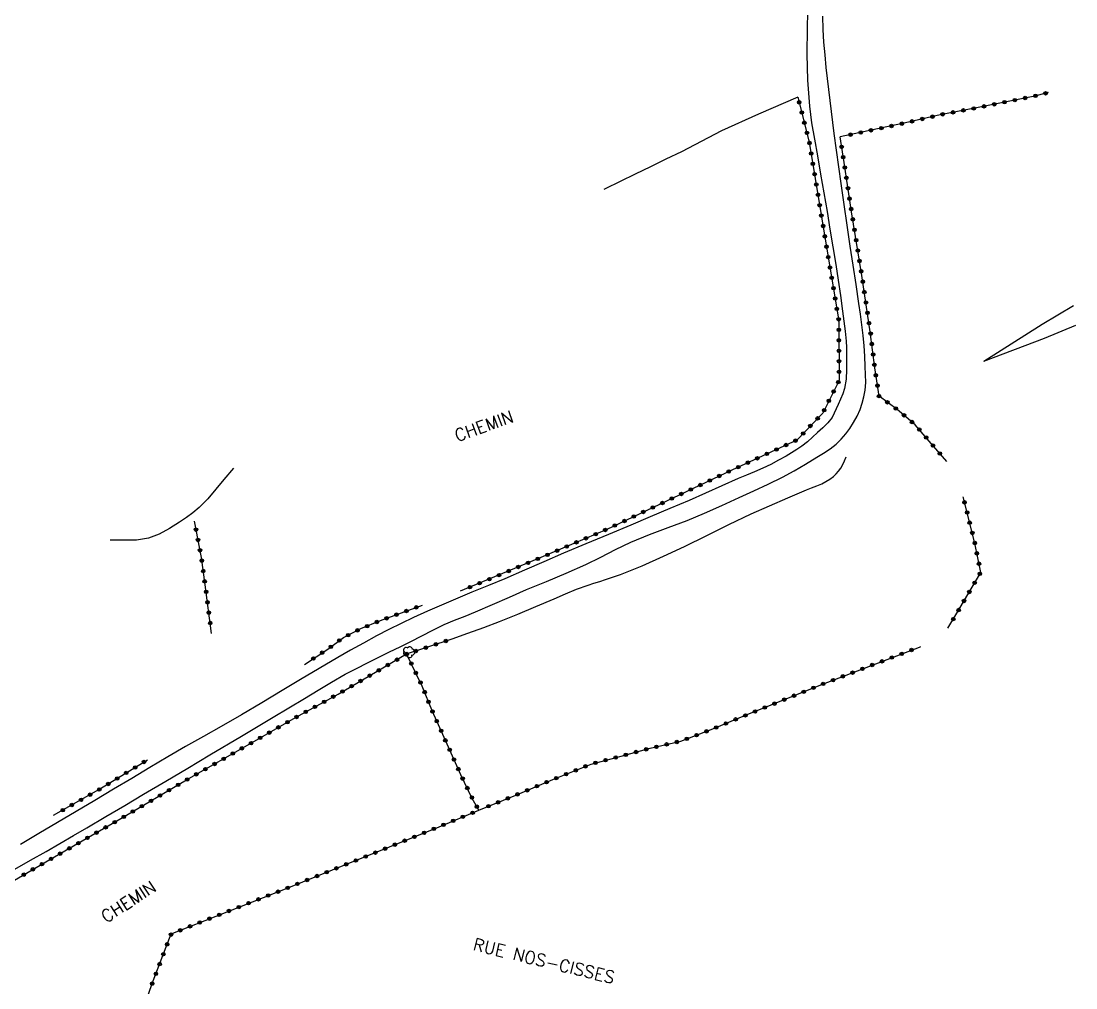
# Model space of a CAD drawing. Header units: millimetres. Extents: x 216000 to 217000, y 109000 to 110001.
# Drawn here: x 216655.4 to 216806.1, y 109461.8 to 109599.8 of the extents above; entities that cross this region are included whole.
import ezdxf

# ---------------------------------------------------------------- set-up
doc = ezdxf.new("R2010")
doc.units = ezdxf.units.MM
doc.layers.get('0').update_dxf_attribs({"linetype": 'CONTINUOUS'})
for name, color, linetype in [('W0071', 7, 'CONTINUOUS'), ('W0211', 2, 'CONTINUOUS'), ('W0214', 2, 'CONTINUOUS'), ('W0300', 7, 'CONTINUOUS'), ('W0322', 7, 'CONTINUOUS'), ('W0323', 7, 'CONTINUOUS'), ('W0330', 7, 'CONTINUOUS'), ('W0989', 7, 'CONTINUOUS')]:
    doc.layers.add(name, color=color, linetype=linetype)
doc.styles.get("Standard").update_dxf_attribs({"font": 'romans.shx', "width": 0.85})

# ---------------------------------------------------------------- blocks, each defined once
blk = doc.blocks.new('T300')
for p, q in [((-0.8, 0.51), (-0.86, 0.34)), ((-0.86, 0.34), (-0.86, 0.17)), ((-0.86, 0.17), (-0.74, 0.06)), ((-0.69, 0.63), (-0.8, 0.51)), ((-0.8, -0.06), (-0.74, 0.06)), ((-0.74, 0.06), (-0.69, 0.11)), ((-0.57, 0.69), (-0.69, 0.63)), ((-0.46, 0.69), (-0.57, 0.69)), ((-0.29, 0.63), (-0.46, 0.69)), ((-0.29, 0.63), (-0.17, 0.74)), ((-0.23, 0.57), (-0.29, 0.63)), ((-0.17, 0.74), (-0.06, 0.8)), ((-0.06, 0.8), (0.06, 0.8)), ((0.06, 0.8), (0.23, 0.74)), ((0.23, 0.74), (0.34, 0.63)), ((0.34, 0.63), (0.4, 0.51)), ((0.46, 0.46), (0.34, 0.46)), ((0.4, 0.51), (0.4, 0.46)), ((0.57, 0.4), (0.46, 0.46)), ((0.57, 0.4), (0.69, 0.29)), ((0.69, 0.29), (0.74, 0.17)), ((0.74, 0.06), (0.69, -0.17)), ((0.74, 0.17), (0.74, 0.06)), ((-0.8, -0.17), (-0.8, -0.06)), ((-0.8, -0.23), (-0.8, -0.17)), ((-0.74, -0.34), (-0.8, -0.23)), ((-0.69, -0.4), (-0.74, -0.34)), ((-0.51, -0.46), (-0.69, -0.4)), ((-0.4, -0.46), (-0.51, -0.46)), ((-0.4, -0.46), (-0.34, -0.46)), ((-0.34, -0.46), (-0.34, -0.4)), ((-0.34, -0.51), (-0.34, -0.46)), ((-0.29, -0.63), (-0.34, -0.51)), ((-0.17, -0.74), (-0.29, -0.63)), ((-0.06, -0.8), (-0.17, -0.74)), ((0.06, -0.8), (-0.06, -0.8)), ((0.17, -0.74), (0.06, -0.8)), ((0.23, -0.69), (0.17, -0.74)), ((0.29, -0.46), (0.23, -0.46)), ((0.29, -0.63), (0.23, -0.69)), ((0.46, -0.4), (0.29, -0.46)), ((0.34, -0.51), (0.29, -0.63)), ((0.34, -0.51), (0.34, -0.46)), ((0.57, -0.34), (0.46, -0.4)), ((0.63, -0.29), (0.57, -0.34)), ((0.69, -0.17), (0.63, -0.29))]:
    blk.add_line(p, q)
blk = doc.blocks.new('t322o')
at = {"color": 0, "linetype": 'Continuous'}
for radius in [0.25, 0.15]:
    blk.add_circle((0, 0), radius, dxfattribs=at)
blk = doc.blocks.new('t323o')
at = {"color": 0, "linetype": 'Continuous'}
for radius in [0.25, 0.15]:
    blk.add_circle((0, 0), radius, dxfattribs=at)

msp = doc.modelspace()

# ---------------------------------------------------------------- linework, layer by layer
at = {"layer": 'W0071'}
for points in [[(216767.72, 109601.09), (216767.68, 109598.82), (216767.66, 109595.1), (216767.73, 109591.37), (216768, 109587.66), (216768.33, 109585.3), (216768.74, 109582.95), (216769.16, 109580.6), (216769.61, 109577.95), (216770.07, 109575.29), (216770.53, 109572.64), (216770.95, 109570.11), (216771.37, 109567.59), (216771.78, 109565.06), (216772.12, 109562.84), (216772.44, 109560.62), (216772.75, 109558.39), (216772.94, 109556.97), (216773.12, 109555.55), (216773.25, 109554.13), (216773.29, 109553.23), (216773.31, 109552.33), (216773.31, 109551.43), (216773.31, 109550.06), (216773.27, 109548.69), (216773.04, 109547.36), (216772.77, 109546.59), (216772.44, 109545.84), (216772.1, 109545.09), (216771.83, 109544.46), (216771.56, 109543.83), (216771.24, 109543.23), (216770.63, 109542.46), (216769.92, 109541.76), (216769.18, 109541.09), (216768.46, 109540.4), (216767.72, 109539.73), (216766.94, 109539.11), (216766.21, 109538.62), (216765.46, 109538.15), (216764.7, 109537.71), (216763.61, 109537.1), (216762.49, 109536.52), (216761.36, 109535.97), (216760.19, 109535.45), (216759.01, 109534.97), (216757.82, 109534.48), (216755.49, 109533.46), (216753.16, 109532.41), (216750.83, 109531.37)], [(216654.55, 109478.71), (216656.79, 109479.98), (216659.02, 109481.25), (216660.96, 109482.38), (216662.9, 109483.51), (216664.83, 109484.64), (216667.53, 109486.23), (216670.23, 109487.83), (216672.93, 109489.43), (216676.08, 109491.29), (216679.24, 109493.15), (216682.39, 109495.02), (216686.9, 109497.71), (216691.41, 109500.41), (216695.92, 109503.1), (216697.85, 109504.27), (216699.77, 109505.44), (216701.73, 109506.56), (216703.32, 109507.39), (216704.92, 109508.19), (216706.53, 109508.98), (216708.04, 109509.73), (216709.56, 109510.47), (216711.07, 109511.21), (216712.66, 109512.03), (216714.24, 109512.85), (216715.85, 109513.63), (216717.33, 109514.26), (216718.83, 109514.86), (216720.33, 109515.47), (216722.77, 109516.51), (216725.2, 109517.57), (216727.62, 109518.63), (216730.45, 109519.81), (216733.27, 109520.99), (216736.08, 109522.23), (216738.21, 109523.28), (216740.34, 109524.37), (216742.49, 109525.4), (216745.16, 109526.49), (216747.86, 109527.49), (216750.55, 109528.52), (216753.05, 109529.57), (216755.52, 109530.66), (216757.99, 109531.77), (216760.06, 109532.72), (216762.12, 109533.68), (216764.15, 109534.71), (216765.82, 109535.61), (216767.47, 109536.55), (216769.08, 109537.54), (216770.04, 109538.12), (216770.98, 109538.72), (216771.85, 109539.4), (216772.55, 109540.1), (216773.19, 109540.86), (216773.78, 109541.66), (216774.33, 109542.51), (216774.83, 109543.41), (216775.24, 109544.34), (216775.56, 109545.24), (216775.8, 109546.18), (216775.97, 109547.12), (216776.05, 109548.23), (216776.02, 109549.35), (216775.97, 109550.48), (216775.91, 109551.95), (216775.82, 109553.43), (216775.69, 109554.9), (216775.51, 109556.43), (216775.29, 109557.96), (216775.07, 109559.48), (216774.67, 109562.22), (216774.25, 109564.95), (216773.83, 109567.69), (216773.4, 109570.67), (216772.97, 109573.65), (216772.55, 109576.63), (216772.21, 109579.01), (216771.88, 109581.39), (216771.56, 109583.77), (216771.15, 109586.9), (216770.76, 109590.03), (216770.42, 109593.17), (216770.25, 109594.98), (216770.09, 109596.79), (216769.98, 109598.6), (216769.93, 109600.52)], [(216750.83, 109531.37), (216748.06, 109530.2), (216745.28, 109529.03), (216742.5, 109527.86), (216739.3, 109526.52), (216736.1, 109525.18), (216732.9, 109523.83), (216730.1, 109522.62), (216727.3, 109521.4), (216724.5, 109520.19), (216722.16, 109519.22), (216719.81, 109518.25), (216717.47, 109517.27), (216715.46, 109516.42), (216713.46, 109515.56), (216711.48, 109514.66), (216709.7, 109513.81), (216707.94, 109512.93), (216706.2, 109512.02), (216704.34, 109511.01), (216702.49, 109509.98), (216700.65, 109508.92), (216697.99, 109507.37), (216695.34, 109505.79), (216692.69, 109504.21), (216689.79, 109502.49), (216686.9, 109500.77), (216683.99, 109499.07), (216681.46, 109497.64), (216678.92, 109496.22), (216676.4, 109494.78), (216673.8, 109493.24), (216671.22, 109491.68), (216668.63, 109490.12), (216665.96, 109488.54), (216663.28, 109486.96), (216660.61, 109485.39), (216657.98, 109483.83), (216655.35, 109482.26)]]:
    msp.add_lwpolyline(points, dxfattribs=at)
at = {"layer": 'W0211'}
for points in [[(216792.93, 109551.27), (216801.6, 109554.54), (216806.07, 109556.4)], [(216716.99, 109511.59), (216719.24, 109512.4), (216721.49, 109513.21), (216723.73, 109514.06), (216726.35, 109515.13), (216728.95, 109516.24), (216731.55, 109517.34), (216733.16, 109518.01), (216734.76, 109518.68), (216736.39, 109519.29), (216737.23, 109519.55), (216738.07, 109519.8), (216738.9, 109520.07), (216739.61, 109520.3), (216740.31, 109520.55), (216741.01, 109520.81), (216744.11, 109522.05), (216747.16, 109523.41), (216750.19, 109524.81), (216753.36, 109526.34), (216756.51, 109527.91), (216759.68, 109529.44), (216762.31, 109530.61), (216764.95, 109531.76), (216767.58, 109532.9), (216768.33, 109533.17), (216769.08, 109533.44), (216769.8, 109533.76), (216770.37, 109534.07), (216770.92, 109534.41), (216771.43, 109534.8), (216771.81, 109535.16), (216772.16, 109535.55), (216772.48, 109535.97), (216772.77, 109536.49), (216773.01, 109537.04), (216773.26, 109537.6)]]:
    msp.add_lwpolyline(points, dxfattribs=at)
at = {"layer": 'W0214'}
msp.add_lwpolyline([(216792.93, 109551.27), (216801.23, 109556.52), (216805.74, 109559.2)], dxfattribs=at)
at = {"layer": 'W0322'}
for points in [[(216695.92, 109507.96), (216699.21, 109510.15), (216701.48, 109511.8), (216703.97, 109513.06), (216706.75, 109514.21), (216712.76, 109516.43)], [(216633.94, 109464.82), (216639.6, 109468.23), (216643.52, 109470.76), (216649.97, 109474.55), (216659.55, 109480.09), (216669.69, 109485.94), (216679.03, 109491.45), (216688.41, 109496.79), (216694.62, 109500.37), (216700.7, 109503.72), (216707.11, 109507.45), (216710.49, 109509.45), (216716.99, 109511.59)], [(216660.07, 109486.41), (216666.55, 109490.07), (216673.49, 109494.34)]]:
    msp.add_lwpolyline(points, dxfattribs=at)
at = {"layer": 'W0323'}
for points in [[(216766.36, 109588.96), (216767.99, 109582.54), (216770.51, 109567.24), (216772.21, 109557.04), (216772.25, 109548.48), (216769.91, 109543.85), (216766.21, 109539.99), (216757.02, 109535.75), (216739.07, 109527.24), (216729.65, 109523.21), (216718.14, 109518.4)], [(216802.13, 109589.6), (216800.18, 109589.12), (216791.88, 109587.42), (216786.66, 109586.44), (216781.74, 109585.28), (216772.4, 109583.29)], [(216787.62, 109536.95), (216785.42, 109539.51), (216783.11, 109542.17), (216780.53, 109544.37), (216777.95, 109546.27), (216777.34, 109550.32), (216776.71, 109555.46), (216775.51, 109563.47), (216774.03, 109572.59), (216772.95, 109579.64), (216772.4, 109583.29)], [(216787.79, 109513.13), (216788.92, 109515.03), (216792.47, 109521.09), (216791.64, 109525.25), (216789.96, 109531.9)], [(216682.64, 109512.37), (216681.72, 109519.31), (216681.17, 109523.23), (216680.17, 109528.41)], [(216672.68, 109458.11), (216674.14, 109462.37), (216675.67, 109466.37), (216676.87, 109469.48), (216681.7, 109471.4), (216693.43, 109476.02), (216704.36, 109480.41), (216715.11, 109484.78), (216720.78, 109487.13), (216719.87, 109488.83), (216718.24, 109492.19), (216716.26, 109496.58), (216714.17, 109501.24), (216712.72, 109504.86), (216710.49, 109509.45)], [(216720.78, 109487.13), (216726.07, 109489.28), (216731.36, 109491.52), (216736.86, 109493.73), (216741.12, 109494.87), (216745.27, 109495.98), (216749.66, 109497.01), (216754.24, 109498.75), (216759.14, 109500.79), (216769.65, 109505.05), (216783.72, 109510.44), (216783.91, 109510.52)]]:
    msp.add_lwpolyline(points, dxfattribs=at)
at = {"layer": 'W0330'}
for points in [[(216766.36, 109588.96), (216760.76, 109586.51), (216755.44, 109584.13), (216749.72, 109581.17), (216747.52, 109580.1), (216745.33, 109579.02), (216743.14, 109577.95), (216741, 109576.91), (216738.86, 109575.89), (216738.63, 109575.78)], [(216685.75, 109535.96), (216684.36, 109534.34), (216683.24, 109532.98), (216682.1, 109531.62), (216680.87, 109530.37), (216679.97, 109529.62), (216679.03, 109528.92), (216678.06, 109528.26), (216676.64, 109527.36), (216675.16, 109526.55), (216673.62, 109525.96), (216671.91, 109525.7), (216670.14, 109525.68), (216668.36, 109525.69), (216668.13, 109525.69)]]:
    msp.add_lwpolyline(points, dxfattribs=at)

# ---------------------------------------------------------------- block references
at = {"layer": 'W0300', "rotation": 359.9999899820874}
msp.add_blockref('T300', (216710.9, 109509.69), dxfattribs=at)
at = {"layer": 'W0322'}
for p, rotation in [((216709.05, 109515.06), 20.29458483963058), ((216710.45, 109515.58), 20.29458483963058), ((216711.86, 109516.1), 20.29458483963058), ((216704.85, 109513.42), 22.50252185393993), ((216706.24, 109514), 22.50252185393993), ((216707.64, 109514.54), 20.29458483963058), ((216702.14, 109512.14), 26.70300222540951), ((216703.48, 109512.81), 26.70300222540951), ((216699.66, 109510.47), 36.05290090845529), ((216700.87, 109511.36), 36.05290090845529), ((216713.23, 109510.35), 18.21780002339901), ((216714.65, 109510.82), 18.21780002339901), ((216716.08, 109511.29), 18.21780002339901), ((216697.17, 109508.79), 33.67801287026552), ((216698.42, 109509.62), 33.67801287026552), ((216710.39, 109509.39), 30.73345317113603), ((216711.8, 109509.88), 18.21780002339901), ((216707.81, 109507.86), 30.73345317113603), ((216709.1, 109508.63), 30.73345317113603), ((216705.22, 109506.35), 30.14418525870951), ((216706.52, 109507.1), 30.14418525870951), ((216702.63, 109504.84), 30.14418525870951), ((216703.92, 109505.59), 30.14418525870951), ((216700.02, 109503.35), 28.84370821295771), ((216701.33, 109504.09), 30.14418525870951), ((216696.08, 109501.18), 28.84370821295771), ((216697.4, 109501.9), 28.84370821295771), ((216698.71, 109502.62), 28.84370821295771), ((216693.47, 109499.71), 29.95818927404028), ((216694.77, 109500.45), 28.84370821295771), ((216690.87, 109498.21), 29.95818927404028), ((216692.17, 109498.96), 29.95818927404028), ((216688.27, 109496.71), 29.67908461077606), ((216689.57, 109497.46), 29.95818927404028), ((216685.66, 109495.23), 29.67908461077606), ((216686.96, 109495.97), 29.67908461077606), ((216672.99, 109494.03), 31.61026673047509), ((216683.06, 109493.74), 29.67908461077606), ((216684.36, 109494.48), 29.67908461077606), ((216670.43, 109492.46), 31.61026673047509), ((216671.71, 109493.24), 31.61026673047509), ((216680.45, 109492.26), 29.67908461077606), ((216681.75, 109493), 29.67908461077606), ((216667.88, 109490.88), 31.61026673047509), ((216669.15, 109491.67), 31.61026673047509), ((216677.85, 109490.75), 30.53227414953401), ((216679.15, 109491.51), 29.67908461077606), ((216665.29, 109489.36), 29.46715169398116), ((216666.6, 109490.1), 31.61026673047509), ((216675.27, 109489.23), 30.53227414953401), ((216676.56, 109489.99), 30.53227414953401), ((216662.68, 109487.88), 29.46715169398116), ((216663.99, 109488.62), 29.46715169398116), ((216672.68, 109487.7), 30.53227414953401), ((216673.98, 109488.47), 30.53227414953401), ((216661.38, 109487.14), 29.46715169398116), ((216670.1, 109486.18), 30.53227414953401), ((216671.39, 109486.94), 30.53227414953401), ((216667.5, 109484.68), 29.96353164401205), ((216668.8, 109485.43), 29.96353164401205), ((216664.9, 109483.18), 29.96353164401205), ((216666.2, 109483.93), 29.96353164401205), ((216662.31, 109481.68), 29.96353164401205), ((216663.61, 109482.43), 29.96353164401205), ((216659.71, 109480.18), 29.96353164401205), ((216661.01, 109480.93), 29.96353164401205), ((216657.11, 109478.68), 30.07612645495838), ((216658.41, 109479.43), 30.07612645495838), ((216655.81, 109477.93), 30.07612645495838)]:
    msp.add_blockref('t322o', p, dxfattribs=dict(at, rotation=rotation))
at = {"layer": 'W0323'}
for p, rotation in [((216798.82, 109588.84), 191.5300244029898), ((216800.29, 109589.14), 193.9994854203208), ((216801.75, 109589.51), 193.9994854203208), ((216766.55, 109588.22), 284.2270260311132), ((216791.47, 109587.35), 190.7025196454212), ((216792.94, 109587.64), 191.5300244029898), ((216794.41, 109587.94), 191.5300244029898), ((216795.88, 109588.24), 191.5300244029898), ((216797.35, 109588.54), 191.5300244029898), ((216766.92, 109586.76), 284.2270260311132), ((216784.13, 109585.84), 193.2230073948998), ((216785.59, 109586.18), 193.2230073948998), ((216787.05, 109586.51), 190.7025196454212), ((216788.52, 109586.79), 190.7025196454212), ((216790, 109587.07), 190.7025196454212), ((216767.29, 109585.31), 284.2270260311132), ((216776.8, 109584.23), 192.0503232307706), ((216778.27, 109584.54), 192.0503232307706), ((216779.74, 109584.85), 192.0503232307706), ((216781.2, 109585.17), 192.0503232307706), ((216782.67, 109585.5), 193.2230073948998), ((216767.66, 109583.86), 284.2270260311132), ((216773.87, 109583.6), 192.0503232307706), ((216775.33, 109583.91), 192.0503232307706), ((216768.02, 109582.4), 279.3511780826166), ((216772.61, 109581.87), 98.56998453298021), ((216768.26, 109580.92), 279.3511780826166), ((216772.84, 109580.39), 98.56998453298021), ((216768.5, 109579.44), 279.3511780826166), ((216773.06, 109578.91), 98.69914546658201), ((216768.75, 109577.96), 279.3511780826166), ((216773.29, 109577.43), 98.69914546658201), ((216768.99, 109576.48), 279.3511780826166), ((216773.52, 109575.94), 98.69914546658201), ((216769.24, 109575), 279.3511780826166), ((216773.74, 109574.46), 98.69914546658201), ((216769.48, 109573.52), 279.3511780826166), ((216769.72, 109572.04), 279.3511780826166), ((216773.97, 109572.98), 98.69914546658201), ((216769.97, 109570.56), 279.3511780826166), ((216774.21, 109571.5), 99.20341758354631), ((216770.21, 109569.08), 279.3511780826166), ((216774.45, 109570.01), 99.20341758354631), ((216770.45, 109567.6), 279.3511780826166), ((216774.69, 109568.53), 99.20341758354631), ((216770.7, 109566.12), 279.456853488054), ((216774.93, 109567.05), 99.20341758354631), ((216770.95, 109564.64), 279.456853488054), ((216775.17, 109565.57), 99.20341758354631), ((216771.19, 109563.16), 279.456853488054), ((216775.41, 109564.09), 99.20341758354631), ((216771.44, 109561.68), 279.456853488054), ((216775.64, 109562.61), 98.56645780558058), ((216771.69, 109560.2), 279.456853488054), ((216775.86, 109561.13), 98.56645780558058), ((216771.93, 109558.72), 279.456853488054), ((216776.08, 109559.64), 98.56645780558058), ((216772.18, 109557.24), 279.456853488054), ((216776.31, 109558.16), 98.56645780558058), ((216772.22, 109555.74), 270.2542002727527), ((216776.53, 109556.68), 98.56645780558058), ((216772.22, 109554.24), 270.2542002727527), ((216776.75, 109555.19), 96.9138871829441), ((216772.23, 109552.74), 270.2542002727527), ((216776.93, 109553.7), 96.9138871829441), ((216772.24, 109551.24), 270.2542002727527), ((216777.11, 109552.21), 96.9138871829441), ((216772.24, 109549.74), 270.2542002727527), ((216777.29, 109550.73), 96.9138871829441), ((216772.14, 109548.27), 243.1827857328761), ((216777.5, 109549.24), 98.64412937297288), ((216771.47, 109546.93), 243.1827857328761), ((216777.73, 109547.76), 98.64412937297288), ((216770.79, 109545.59), 243.1827857328761), ((216777.95, 109546.27), 98.64412937297288), ((216779.15, 109545.38), 143.6816606138599), ((216770.11, 109544.25), 243.1827857328761), ((216780.36, 109544.49), 143.6816606138599), ((216781.51, 109543.53), 139.4775922611426), ((216768.15, 109542.01), 226.166357904228), ((216769.18, 109543.09), 226.166357904228), ((216782.65, 109542.56), 139.4775922611426), ((216767.11, 109540.93), 226.166357904228), ((216783.7, 109541.49), 130.9536627702303), ((216784.68, 109540.35), 130.9536627702303), ((216764.66, 109539.28), 204.7945209012254), ((216766.02, 109539.91), 204.7945209012254), ((216785.66, 109539.22), 130.7006769200813), ((216760.58, 109537.39), 204.7945209012254), ((216761.94, 109538.02), 204.7945209012254), ((216763.3, 109538.65), 204.7945209012254), ((216786.64, 109538.08), 130.7006769200813), ((216757.85, 109536.13), 204.7945209012254), ((216759.22, 109536.76), 204.7945209012254), ((216755.14, 109534.86), 205.3652474136), ((216756.49, 109535.5), 205.3652474136), ((216751.07, 109532.93), 205.3652474136), ((216752.43, 109533.57), 205.3652474136), ((216753.78, 109534.21), 205.3652474136), ((216748.36, 109531.64), 205.3652474136), ((216749.72, 109532.29), 205.3652474136), ((216745.65, 109530.36), 205.3652474136), ((216747.01, 109531), 205.3652474136), ((216790.16, 109531.09), 104.2144505275418), ((216741.59, 109528.43), 205.3652474136), ((216742.94, 109529.07), 205.3652474136), ((216744.3, 109529.72), 205.3652474136), ((216790.53, 109529.64), 104.2144505275418), ((216680.4, 109527.2), 100.9228047197442), ((216738.87, 109527.15), 203.163360483505), ((216740.23, 109527.79), 205.3652474136), ((216790.9, 109528.19), 104.2144505275418), ((216680.68, 109525.73), 100.9228047197442), ((216734.73, 109525.38), 203.163360483505), ((216736.11, 109525.97), 203.163360483505), ((216737.49, 109526.56), 203.163360483505), ((216791.27, 109526.73), 104.2144505275418), ((216680.97, 109524.25), 100.9228047197442), ((216731.98, 109524.2), 203.163360483505), ((216733.35, 109524.79), 203.163360483505), ((216791.63, 109525.28), 104.2144505275418), ((216681.23, 109522.78), 97.99889713431774), ((216727.83, 109522.45), 202.693024248002), ((216729.22, 109523.03), 202.693024248002), ((216730.6, 109523.61), 203.163360483505), ((216791.93, 109523.81), 101.2834434422043), ((216792.22, 109522.34), 101.2834434422043), ((216681.44, 109521.29), 97.99889713431774), ((216725.06, 109521.29), 202.693024248002), ((216726.45, 109521.87), 202.693024248002), ((216792.35, 109520.89), 59.59855215619356), ((216681.65, 109519.81), 97.99889713431774), ((216720.91, 109519.56), 202.693024248002), ((216722.3, 109520.13), 202.693024248002), ((216723.68, 109520.71), 202.693024248002), ((216791.6, 109519.6), 59.59855215619356), ((216681.85, 109518.32), 97.55948993371344), ((216719.53, 109518.98), 202.693024248002), ((216790.84, 109518.3), 59.59855215619356), ((216682.05, 109516.83), 97.55948993371344), ((216790.08, 109517.01), 59.59855215619356), ((216682.24, 109515.35), 97.55948993371344), ((216789.32, 109515.72), 59.59855215619356), ((216682.44, 109513.86), 97.55948993371344), ((216788.56, 109514.42), 59.43575861921379), ((216710.5, 109509.43), 115.9229399136192), ((216779.78, 109508.93), 20.96923091514896), ((216781.19, 109509.47), 20.96923091514896), ((216782.59, 109510.01), 20.96923091514896), ((216711.15, 109508.08), 115.9229399136192), ((216775.58, 109507.32), 20.96923091514896), ((216776.98, 109507.86), 20.96923091514896), ((216778.38, 109508.39), 20.96923091514896), ((216711.81, 109506.73), 115.9229399136192), ((216771.38, 109505.71), 20.96923091514896), ((216772.78, 109506.25), 20.96923091514896), ((216774.18, 109506.78), 20.96923091514896), ((216712.47, 109505.38), 115.9229399136192), ((216768.59, 109504.62), 22.04804107728945), ((216769.98, 109505.17), 20.96923091514896), ((216713.06, 109504.01), 111.8915057013017), ((216764.42, 109502.93), 22.04804107728945), ((216765.81, 109503.49), 22.04804107728945), ((216767.2, 109504.05), 22.04804107728945), ((216713.62, 109502.61), 111.8915057013017), ((216714.18, 109501.22), 114.1095148807661), ((216760.25, 109501.24), 22.04804107728945), ((216761.64, 109501.8), 22.04804107728945), ((216763.03, 109502.36), 22.04804107728945), ((216714.79, 109499.85), 114.1095148807661), ((216757.47, 109500.1), 22.62484437516417), ((216758.86, 109500.67), 22.62484437516417), ((216715.41, 109498.48), 114.1095148807661), ((216753.31, 109498.39), 20.78885340616061), ((216754.7, 109498.94), 22.62484437516417), ((216756.09, 109499.52), 22.62484437516417), ((216716.02, 109497.11), 114.1095148807661), ((216749.08, 109496.87), 13.26819164597018), ((216750.5, 109497.33), 20.78885340616061), ((216751.9, 109497.86), 20.78885340616061), ((216716.64, 109495.75), 114.3160801928362), ((216743.25, 109495.44), 14.87810119533303), ((216744.7, 109495.82), 14.87810119533303), ((216746.16, 109496.18), 13.26819164597018), ((216747.62, 109496.53), 13.26819164597018), ((216717.25, 109494.38), 114.3160801928362), ((216737.45, 109493.89), 15.00336838434001), ((216738.9, 109494.28), 15.00336838434001), ((216740.35, 109494.67), 15.00336838434001), ((216741.8, 109495.05), 14.87810119533303), ((216717.87, 109493.01), 114.3160801928362), ((216733.26, 109492.28), 21.92156008408355), ((216734.65, 109492.84), 21.92156008408355), ((216736.04, 109493.4), 21.92156008408355), ((216718.5, 109491.65), 115.8584093300767), ((216730.48, 109491.14), 22.90628770699257), ((216731.86, 109491.72), 21.92156008408355), ((216719.16, 109490.3), 115.8584093300767), ((216726.33, 109489.39), 22.90628770699257), ((216727.72, 109489.98), 22.90628770699257), ((216729.1, 109490.56), 22.90628770699257), ((216719.81, 109488.95), 115.8584093300767), ((216720.51, 109487.63), 118.0724869362104), ((216722.17, 109487.7), 22.08246049884981), ((216723.56, 109488.26), 22.08246049884981), ((216724.95, 109488.82), 22.08246049884981), ((216718.52, 109486.2), 22.59614504862331), ((216719.91, 109486.77), 22.59614504862331), ((216715.75, 109485.04), 22.59614504862331), ((216717.14, 109485.62), 22.59614504862331), ((216711.59, 109483.34), 22.11402216102894), ((216712.98, 109483.91), 22.11402216102894), ((216714.37, 109484.47), 22.11402216102894), ((216707.42, 109481.65), 22.11402216102894), ((216708.81, 109482.21), 22.11402216102894), ((216710.2, 109482.78), 22.11402216102894), ((216704.64, 109480.52), 22.11402216102894), ((216706.03, 109481.08), 22.11402216102894), ((216700.46, 109478.84), 21.8555924381993), ((216701.86, 109479.4), 21.8555924381993), ((216703.25, 109479.96), 21.8555924381993), ((216696.29, 109477.17), 21.8555924381993), ((216697.68, 109477.73), 21.8555924381993), ((216699.07, 109478.29), 21.8555924381993), ((216693.5, 109476.05), 21.8555924381993), ((216694.89, 109476.61), 21.8555924381993), ((216689.32, 109474.4), 21.52706715065292), ((216690.71, 109474.95), 21.52706715065292), ((216692.11, 109475.5), 21.52706715065292), ((216685.13, 109472.75), 21.52706715065292), ((216686.53, 109473.3), 21.52706715065292), ((216687.92, 109473.85), 21.52706715065292), ((216680.94, 109471.1), 21.66216838205708), ((216682.34, 109471.65), 21.52706715065292), ((216683.73, 109472.2), 21.52706715065292), ((216678.16, 109469.99), 21.66216838205708), ((216679.55, 109470.54), 21.66216838205708), ((216676.83, 109469.37), 68.85012266211683), ((216675.75, 109466.57), 68.85012266211683), ((216676.29, 109467.97), 68.85012266211683), ((216675.21, 109465.17), 69.105644057691), ((216674.68, 109463.77), 69.105644057691), ((216674.14, 109462.37), 71.01832163000509)]:
    msp.add_blockref('t323o', p, dxfattribs=dict(at, rotation=rotation))

# ---------------------------------------------------------------- texts
at = {"layer": 'W0989'}
for s, rotation, p in [('CHEMIN', 19.8013, (216717.71, 109539.72)), ('CHEMIN', 33.1179, (216667.57, 109470.97)), ('RUE NOS-CISSES', 346.3784, (216719.84, 109467.21))]:
    msp.add_text(s, height=1.75, rotation=rotation, dxfattribs=at).set_placement(p)

doc.saveas('drawing.dxf')
